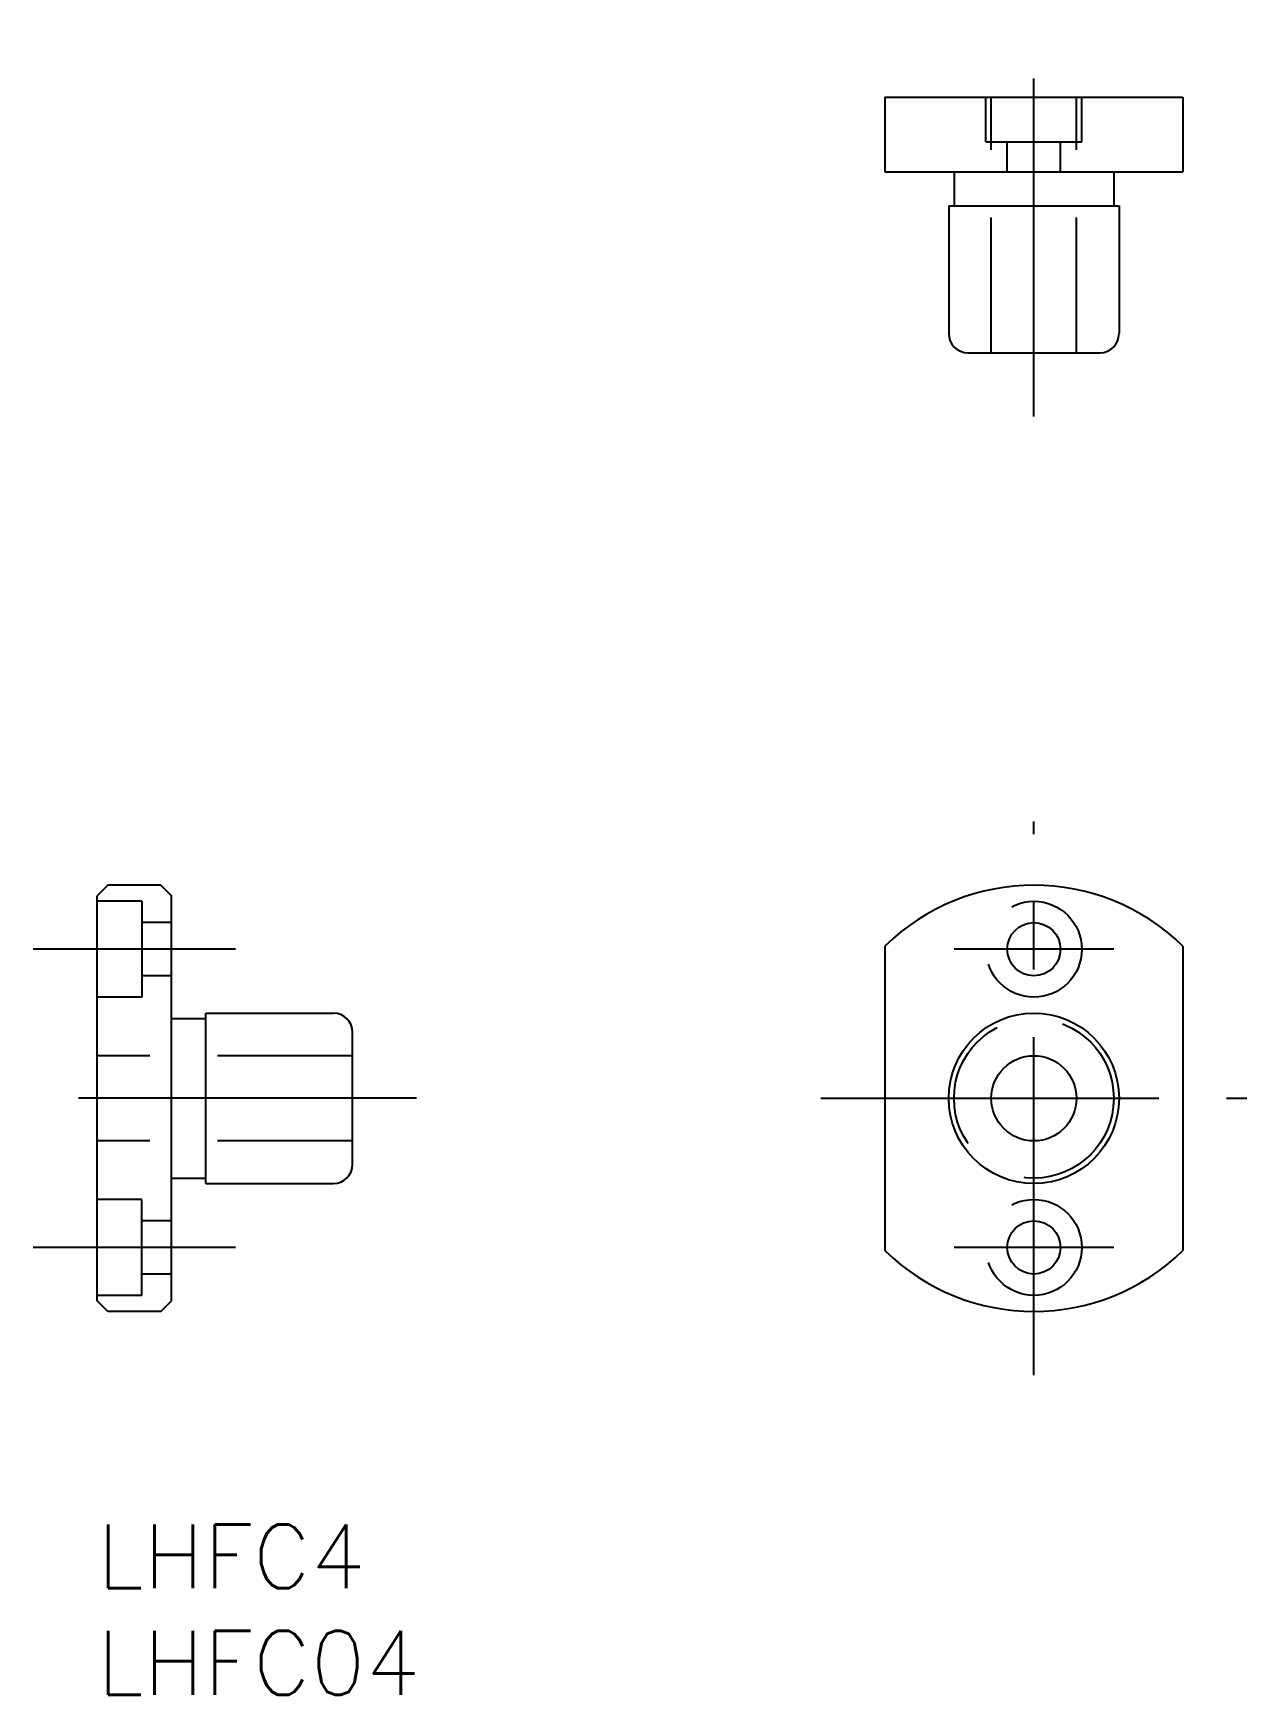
# Model space of a CAD drawing. Extents: x -3 to 54, y -8 to 70.
import ezdxf

# ---------------------------------------------------------------- set-up
doc = ezdxf.new("R2010")
doc.units = 0
doc.header["$LTSCALE"] = 0.5
doc.linetypes.add('CENTER', pattern=[50.8, 31.75, -6.35, 6.35, -6.35])
doc.linetypes.add('DASHED', pattern=[19.05, 12.7, -6.35])
for name, color, linetype in [('MSM_CENTER', 1, 'CENTER'), ('MSM_CONTINUOUS', 7, 'CONTINUOUS'), ('MSM_DASHED', 4, 'DASHED'), ('MSM_PART_NUMBER', 7, 'CONTINUOUS')]:
    doc.layers.add(name, color=color, linetype=linetype)
doc.styles.get("Standard").update_dxf_attribs({"font": 'txt.shx', "height": 3, "bigfont": 'bigfont.shx'})

# ---------------------------------------------------------------- blocks, each defined once
blk = doc.blocks.new('*U10')
at = {"layer": 'MSM_PART_NUMBER'}
blk.add_text('LHFC4', height=3, dxfattribs=at).set_placement((0, -3))
blk = doc.blocks.new('*U11')
at = {"layer": 'MSM_PART_NUMBER'}
blk.add_text('LHFC04', height=3, dxfattribs=at).set_placement((0, -8))

msp = doc.modelspace()

# ---------------------------------------------------------------- linework, layer by layer
at = {"layer": 'MSM_CENTER'}
for p, q in [((44, 52), (44, 70)), ((44, 7), (44, 33)), ((6.5, 27), (-3, 27)), ((47.75, 27), (40.25, 27)), ((15, 20), (-3, 20)), ((34, 20), (54, 20)), ((6.5, 13), (-3, 13)), ((47.75, 13), (40.25, 13))]:
    msp.add_line(p, q, dxfattribs=at)
at = {"layer": 'MSM_CONTINUOUS'}
for p, q in [((37, 67), (37, 63.5)), ((37, 67), (51, 67)), ((51, 67), (51, 63.5)), ((37, 63.5), (51, 63.5)), ((40.25, 63.5), (40.25, 61.9)), ((47.75, 63.5), (47.75, 61.9)), ((40, 61.9), (48, 61.9)), ((40, 61.9), (40, 55.9)), ((48, 61.9), (48, 55.9)), ((40.9, 55), (47.1, 55)), ((0.5, 30), (0, 29.5)), ((3, 30), (0.5, 30)), ((3, 30), (3.5, 29.5)), ((0, 10.5), (0, 29.5)), ((3.5, 10.5), (3.5, 29.5)), ((37, 27.141), (37, 12.859)), ((51, 27.141), (51, 12.859)), ((3.5, 23.75), (5.1, 23.75)), ((5.1, 16), (5.1, 24)), ((5.1, 24), (11.1, 24)), ((12, 16.9), (12, 23.1)), ((3.5, 16.25), (5.1, 16.25)), ((5.1, 16), (11.1, 16)), ((0.5, 10), (0, 10.5)), ((3, 10), (3.5, 10.5)), ((3, 10), (0.5, 10))]:
    msp.add_line(p, q, dxfattribs=at)
for centre, radius in [((44, 27), 1.25), ((44, 20), 4), ((44, 20), 2), ((44, 13), 1.25)]:
    msp.add_circle(centre, radius, dxfattribs=at)
for centre, radius, start, end in [((40.9, 55.9), 0.9, 180, 270), ((47.1, 55.9), 0.9, 270, 360), ((44, 20), 10, 45.573, 134.427), ((11.1, 23.1), 0.9, 0, 90), ((11.1, 16.9), 0.9, 270, 0), ((44, 20), 10, 225.573, 314.427)]:
    msp.add_arc(centre, radius, start, end, dxfattribs=at)
at = {"layer": 'MSM_DASHED'}
for p, q in [((41.75, 64.9), (41.75, 67)), ((42, 55), (42, 67)), ((46, 55), (46, 67)), ((46.25, 64.9), (46.25, 67)), ((41.75, 64.9), (46.25, 64.9)), ((42.75, 63.5), (42.75, 64.9)), ((45.25, 63.5), (45.25, 64.9)), ((2.1, 29.25), (0, 29.25)), ((2.1, 29.25), (2.1, 24.75)), ((3.5, 28.25), (2.1, 28.25)), ((3.5, 25.75), (2.1, 25.75)), ((2.1, 24.75), (0, 24.75)), ((12, 22), (0, 22)), ((12, 18), (0, 18)), ((2.1, 15.25), (0, 15.25)), ((2.1, 10.75), (2.1, 15.25)), ((3.5, 14.25), (2.1, 14.25)), ((3.5, 11.75), (2.1, 11.75)), ((2.1, 10.75), (0, 10.75))]:
    msp.add_line(p, q, dxfattribs=at)
for centre, radius in [((44, 27), 2.25), ((44, 20), 3.75), ((44, 13), 2.25)]:
    msp.add_circle(centre, radius, dxfattribs=at)

# ---------------------------------------------------------------- block references
at = {"layer": 'MSM_CONTINUOUS'}
for name in ['*U10', '*U11']:
    msp.add_blockref(name, (0, 0), dxfattribs=at)

doc.saveas('drawing.dxf')
